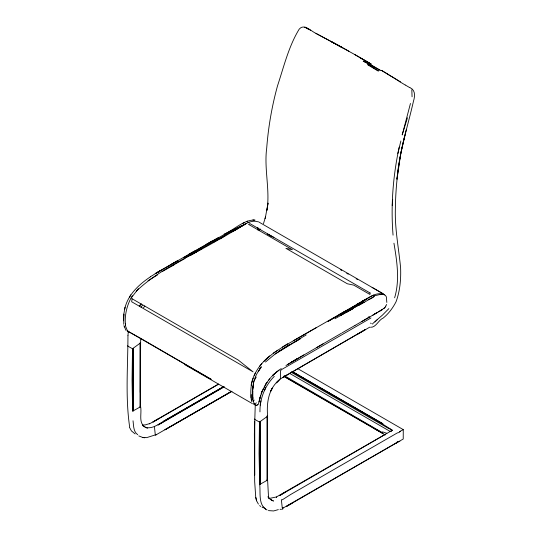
<?xml version="1.0" encoding="UTF-8"?>
<svg xmlns="http://www.w3.org/2000/svg" width="538" height="538" viewBox="0 0 538 538"><rect width="100%" height="100%" fill="white"/><g stroke="black" fill="none" stroke-linecap="round" stroke-linejoin="round"><path stroke-width="0.81" d="M399.196 147.136C393.009 175.966 390.675 205.751 393.056 235.16M140.008 343.331L140.008 407.084L132.583 411.2L132.066 380.164L132.489 348.738L140.613 342.834L140.721 338.671M140.431 343.002L140.297 392.41M286.949 375.013L280.48 378.846L276.31 382.901L279.074 380.05C268.475 388.893 266.445 403.016 267.615 416.056L266.989 416.641L266.989 480.394L259.706 484.503C260.701 492.721 257.944 505.357 267.07 509.977M267.413 416.318L267.406 480.145L266.989 480.394M132.866 348.577L132.96 411.093M133.316 348.268L133.397 410.85M254.743 421.402L254.743 475.115M266.989 416.641L259.477 422.054L259.054 453.48L259.706 484.503M259.847 421.893L259.941 484.402M260.298 421.577L260.379 484.16M125.926 330.366L124.345 326.445M392.343 430.192L390.447 431.61M276.465 497.657L276.485 496.944L392.39 430.232L382.632 424.072L291.966 371.724M252.349 392.955C252.773 384.717 254.299 375.806 259.908 369.424M127.95 335.759C127.916 366.096 125.24 396.997 129.671 427.037M258.065 230.183L257.984 227.762M123.747 324.293L123.821 314.125L125.038 307.218M123.579 320.769L123.821 314.125L123.437 318.718M127.97 335.672L128.293 331.193M255.268 404.596L254.366 433.863L254.676 481.685L255.732 497.246L256.559 500.77L258.401 504.093M259.968 411.879C259.679 398.698 264.999 385.692 274.272 376.371M392.236 205.563L392.673 199.511M259.565 230.277L260.143 228.899M123.975 325.517L124.339 326.983M252.826 391.106L252.82 399.653L254.481 404.468M252.524 390.716L253.734 381.509L256.236 377.01M252.826 397.407L252.82 399.653M385.047 434.536L279.921 495.411L285.725 491.88M260.184 405.148L260.943 400.823M140.008 407.084L140.62 406.614L140.109 406.23M260.002 397.468L258.886 402.323L261.703 392.283L266.996 382.236L264.05 387.239M149.443 423.883L218.455 384.065M252.591 388.47L253.055 386.25L252.517 392.948L252.705 398.624M251.239 394.542L250.997 397.676M404.939 135.314L400.736 153.606L396.977 179.215C399.223 152.57 407.562 127.069 413.487 101.144C415 96.416 415.571 90.182 410.178 87.748M397.844 153.485L400.871 140.983M265.456 217.137L268.011 203.088L267.03 210.244C270.163 189.618 263.943 168.791 266.707 148.064C268.327 126.995 271.925 106.067 277.561 85.697C283.882 66.611 288.63 46.45 299.195 29.146C304.32 23.107 311.226 31.594 316.425 33.564M402.242 134.85L410.454 103.478M406.392 129.51C399.203 155.563 395.625 182.523 395.356 209.538C394.818 229.107 398.739 248.321 400.595 267.716C401.066 279.161 400.023 290.95 396.049 301.757C392.841 307.944 388.678 313.661 383.217 318.045C378.665 319.767 375.867 327.756 370.534 327.245M265.059 218.616L265.577 216.673L263.465 223.694M394.63 297.796C399.942 279.935 396.93 261.199 393.944 243.21M269.72 355.867C260.594 363.432 253.264 373.325 251.125 385.208M259.619 399.216L260.5 395.726M402.175 134.823L407.454 117.775M264.736 390.057L265.49 387.535M282.389 377.669L365.463 329.498L286.875 375.073M124.567 309.619C127.419 295.093 138.797 284.595 150.573 276.714M261.138 394.024L263.183 388.9M258.738 402.962C258.664 404.684 256.465 406.109 254.992 405.047M386.64 304.454L385.295 307.064L383.668 308.684M254.178 375.685L255.268 373.096M253.183 378.167C250.674 385.127 250.096 393.137 251.582 400.406M261.71 392.256L262.477 390.601M254.118 400.03L253.472 401.375L253.089 400.891M385.295 307.064L385.759 306.109M258.206 371.57L261.138 366.755M129.49 297.258L130.707 294.831M125.488 325.214C124.412 314.912 127.029 304.535 132.355 295.705M131.07 298.173L138.374 288.691M279.773 379.418L280.614 378.14L280.406 370.87L281.515 369.613L370.998 317.945M265.893 383.883L269.619 378.866M372.141 297.897L374.656 295.651C378.167 295.328 382.538 292.887 385.611 295.496L385.961 296.404M143.532 307.749L144.816 305.994M139.308 306.095L140.727 304.447M388.833 308.637L382.538 315.019L372.652 323.641L372.747 324.145M141.037 307.104L142.402 305.402M139.362 306.135L141.272 303.842M270.634 377.676L268.381 380.568M259.753 366.008L261.811 363.701M267.406 480.145L267.615 416.056L267.13 415.666M276.801 371.59L271.112 377.104M136.228 291.246C161.871 266.767 196.188 254.091 225.792 235.207M256.344 402.801L254.958 404.226L254.239 403.554M374.946 321.973L377.104 319.807M373.614 296.694L374.656 295.651M259.43 369.061L261.488 367.01M254.777 418.961L254.797 419.445L259.477 422.054M272.726 375.342L279 370.137M272.766 375.302L274.77 373.392M127.795 345.652L127.795 346.122L132.489 348.738M264.044 361.307L266.835 358.732M297.453 368.469L403.265 429.627L399.593 431.604M400.534 431.227L399.041 432.525L397.326 432.915L290.567 494.556L282.484 499.715L281.374 499.768L282.322 508.497L403.224 439.028L403.265 429.627M384.589 307.884L380.319 310.789M265.456 362.034L275.12 354.017L289.222 344.65M266.74 358.752L273.465 353.116L287.615 343.775M277.662 371.139L281.239 368.57M148.017 280.742L157.614 274.857M273.465 353.116L277.823 350.191M281.993 509.412L283.055 508.719M150.371 276.754L160.553 270.493L218.179 237.688M306.216 334.905L279.316 351.038M220.277 238.879L246.626 223.391M295.234 341.825L300.742 338.436L275.12 354.017M177.547 260.775L155.374 273.627L160.775 270.493M285.947 365.551L303.842 354.945M237.036 228.798L246.444 223.344M287.857 364.3L341.388 333.264M291.495 362.195L297.447 358.638L291.334 362.215M382.323 309.592L378.295 311.885M367.662 318.173L377.199 312.558L373.419 314.764M190.802 255.214L202.053 248.65M361.597 321.677L367.407 318.247L355.033 325.436M155.179 273.66L160.553 270.493M395.497 443.568L397.521 442.169L286.404 506.487L292.208 503.178M316.68 347.575L323.015 343.876M372.881 315.127L382.37 309.538M356.788 334.703L369.754 327.144M256.283 405.43L257.837 404.522M231.844 231.804L237.076 228.758M282.457 347.057L357.198 304.279M359.061 305.228L373.829 296.815M342.087 332.861L354.932 325.47M357.333 304.252C365.699 300.735 373.715 291.495 383.581 294.158M156.43 434.549L146.652 437.643L142.328 437.414L144.776 437.724L143.041 437.596L138.77 435.908M213.828 242.087L219.652 238.724M218.394 384.334L152.94 422.101L158.744 418.564M223.754 386.486L163.572 421.234L223.862 386.6M223.929 386.721L158.017 425.027L223.976 386.97M231.649 391.281L164.904 429.822L231.992 391.314M231.279 391.516L157.143 434.213M367.32 318.294L369.371 317.111M396.862 442.209L398.181 441.449M162.261 271.522L173.848 265.046M316.209 327.676L293.318 340.749M346.855 312.134L352.989 308.624L334.972 318.718M163.686 421.341C158.414 424.139 152.738 428.941 146.316 427.555M206.229 244.386L212.066 241.058M241.111 225.96L190.371 254.911L183.74 257.608L230.486 230.936L244.386 224.487M231.696 231.824C240.015 228.764 248.159 218.858 257.877 221.75M173.572 264.992L184.951 258.516M224.117 234.124C234.413 229.995 243.317 219.558 255.052 220.076M196.377 251.999L184.655 258.173M339.229 314.542L345.154 311.179M241.394 226.283L244.427 224.581M357.064 304.098L373.466 295.12M188.986 254.138L194.682 250.97M177.762 260.742L171.77 263.963M368.591 299.659L371.657 297.985M242.779 223.472L244.777 222.436M362.397 301.051L366.896 298.738M246.465 221.669L247.514 221.131M156.753 434.59L155.334 435.181L154.393 426.452M398.255 441.92L399.855 441.274M247.917 222.685L249.121 222.214M149.497 423.628L145.421 424.865L142.799 425.047M276.485 496.944L269.673 498.37M384.435 294.804L382.558 294.104L380.231 294.696M278.328 509.614L273.64 510.952L268.388 510.609M252.847 219.914L254.353 220.096M381.462 294.111L382.558 294.104M252.752 403.682L253.748 404.152M128.158 331.852L128.871 331.885L127.25 330.574L127.264 331.233M251.508 401.274L251.972 401.314L251.569 400.292M280.029 509.23L281.179 509.412M386.849 433.312L382.518 431.846L382.518 432.727L284.165 375.585M145.368 427.421L147.573 428.282M262.08 507.213L263.492 507.785M273.889 237.426L267.568 234.124L271.771 236.639M325.584 38.521L342.558 47.788L330.978 41.426M308.496 29.153L310.56 30.269M325.618 38.548L336.701 44.546M331.078 41.493L354.663 54.499M373.285 428.019L382.955 433.393L284.219 376.392M337.097 44.634L348.9 51.218M391.449 76.557L381.536 70.397L387.125 73.706M385.248 434.973L283.956 376.526M135.092 433.897L131.42 430.904L129.564 427.448M365.571 60.848L359.895 57.613L370.783 63.995M409.828 87.681L405.329 85.044M258.509 221.817L382.881 293.64L383.903 294.696L382.726 293.835M360.137 57.647L354.441 54.378L371.186 64.089L365.719 60.888M251.925 403.359L184.931 364.73M340.285 269.578L341.724 270.412M346.775 273.324L348.214 274.158M356.149 278.738L357.588 279.572M292.255 371.442L382.955 423.803L292.073 371.597M291.119 372.202L388.288 428.309L391.274 429.526L391.274 431.12M289.464 373.285L390.427 431.577M270.695 499.54L271.804 500.179L269.773 499.002M372.135 287.406L382.215 293.257M370.494 323.103L371.26 323.553M142.583 425.592L145.267 427.172C138.098 422.929 141.992 413.695 140.62 406.614M405.161 84.977L399.714 81.695M267.117 479.56L267.601 479.93L268.462 496.076M140.122 342.343L140.626 342.74L140.425 406.829M386.896 73.578L400.245 81.85L391.98 76.712M259.598 505.592L260.755 506.46M137.721 434.704C133.283 431.658 133.659 425.511 133.027 420.79M271.172 499.822L270.553 499.291M263.297 507.045L265.752 509.224M368.752 316.62L369.707 317.581M127.439 330.917L125.616 326.25L125.401 323.567M411.819 89.738L412.068 96.793M255.792 497.341L256.559 500.77M386.351 296.801L386.822 302.423M257.648 227.843L257.931 229.296M251.159 398.873L251.266 399.458M252.362 395.121L252.584 397.051M140.6 406.694L140.431 375.067M283.055 507.455A2.468 1.426 0 0 1 282.443 507.805M370.077 292.981L369.956 294.481L353.755 285.133L347.306 283.768L285.92 248.334L292.396 249.713L248.536 224.38L249.988 223.647L370.077 292.981M132.099 298.765L131.655 301.764L253.082 371.866L238.193 360.023L132.099 298.765M271.408 389.734L270.56 391.408L272.342 388.1L271.408 389.734M269.256 498.181L268.939 498.679L267.931 496.796L268.301 496.392L269.256 498.181M367.198 298.758L328.167 321.32L367.198 298.758M352.76 308.355L340.668 315.255L364.159 302.06L352.76 308.355M368.079 64.54L367.609 64.715L378.187 71.05L378.658 70.875L368.079 64.54M316.115 33.484L325.362 38.46L316.115 33.484M369.868 64.069L363.197 61.157L380.453 70.404L369.868 64.069M273.385 500.986L271.408 500.071L273.385 500.986M306.848 28.232L304.817 27.135L308.409 29.133L306.848 28.232M141.104 338.59L128.232 331.442L211.138 379.31L141.104 338.59"/></g></svg>
